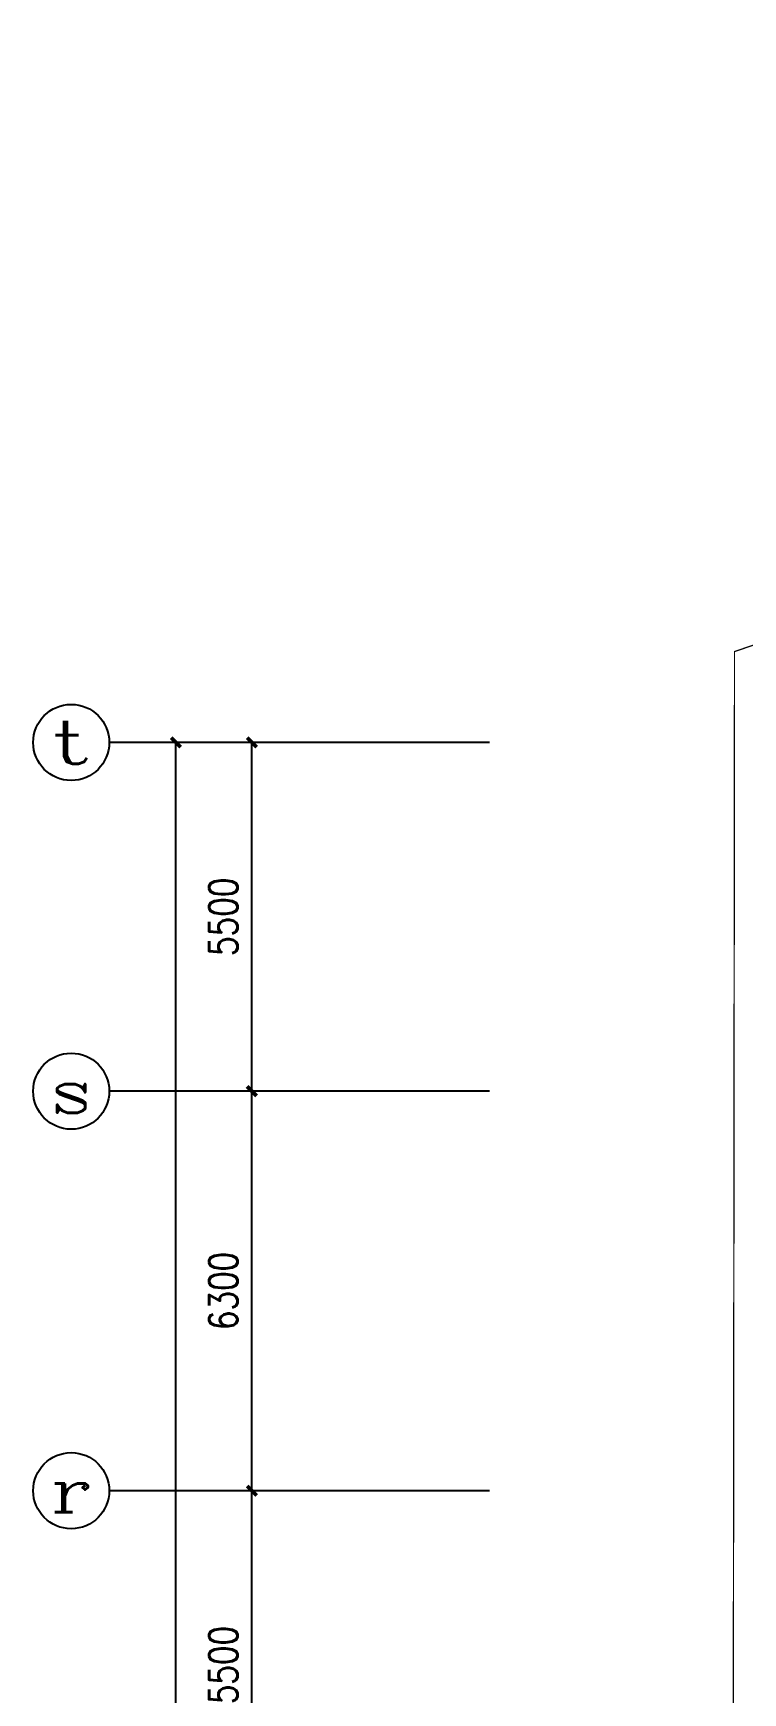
# Model space of a CAD drawing. Extents: x -1348811 to 123514, y -640545 to 749356.
# Drawn here: x -607569 to -596375, y -31247 to -5074 of the extents above; entities that cross this region are included whole.
import ezdxf
from ezdxf.enums import TextEntityAlignment as Align

# ---------------------------------------------------------------- set-up
doc = ezdxf.new("R2010")
doc.units = 0
doc.header["$LTSCALE"] = 10
doc.header["$MEASUREMENT"] = 0
doc.linetypes.add('DASHDOT', pattern=[25.399999999999995, 12.7, -6.349999999999999, 0, -6.349999999999999])
doc.layers.get('0').update_dxf_attribs({"linetype": 'CONTINUOUS'})
doc.layers.get('Defpoints').update_dxf_attribs({"linetype": 'CONTINUOUS'})
for name, color, linetype in [('AXIS', 3, 'CONTINUOUS'), ('AXIS_TEXT', 7, 'CONTINUOUS'), ('控制线', 5, 'CONTINUOUS')]:
    doc.layers.add(name, color=color, linetype=linetype)
doc.styles.add('_TCH_AXIS', font='COMPLEX', dxfattribs={"bigfont": 'GBCBIG'})
doc.styles.add('COMPLEX', font='COMPLEX')
doc.styles.add('DIM_FONT', font='SIMPLEX', dxfattribs={"width": 0.8, "bigfont": 'HZTXT'})
doc.dimstyles.new('DIMN150', dxfattribs={"dimscale": 1.5, "dimtxt": 300, "dimasz": 100, "dimexe": 250, "dimexo": 300, "dimgap": 150, "dimtad": 1, "dimdec": 0, "dimzin": 0, "dimdsep": 46, "dimtxsty": 'DIM_FONT', "dimblk": 'ARCHTICK', "dimcen": 0.09, "dimclrt": 7, "dimazin": 2, "dimtfac": 1, "dimtdec": 0, "dimtix": 1, "dimtmove": 2, "dimatfit": 3, "dimfxl": 0, "dimtolj": 1, "dimtzin": 0, "dimarcsym": 0})

# ---------------------------------------------------------------- blocks, each defined once
blk = doc.blocks.new('_ArchTick')
at = {"color": 0, "linetype": 'ByBlock', "const_width": 0.4}
blk.add_lwpolyline([(-0.5, -0.5), (0.5, 0.5)], dxfattribs=at)
blk = doc.blocks.new('*D1921')
at = {"layer": 'AXIS', "color": 0, "lineweight": -2}
for p, q in [((-600819.2384020911, -16259.43275315008), (-605694.2384020891, -16259.43275315008)), ((-605319.2384020891, -227592.8565134877), (-605319.2384020891, -16259.43275315008)), ((-600819.2384020872, -227592.8565134877), (-605694.2384020891, -227592.8565134877))]:
    blk.add_line(p, q, dxfattribs=at)
at = {"layer": 'Defpoints', "color": 0}
for p in [(-605319.2384020891, -16259.43275315008), (-600369.2384020911, -16259.43275315008), (-600369.2384020872, -227592.8565134877)]:
    blk.add_point(p, dxfattribs=at)
at = {"layer": 'AXIS', "color": 0, "lineweight": -2, "xscale": 150, "yscale": 150, "zscale": 150}
for p, rotation in [((-605319.2384020891, -16259.43275315008), 90), ((-605319.2384020891, -227592.8565134877), 270)]:
    blk.add_blockref('_ArchTick', p, dxfattribs=dict(at, rotation=rotation))
at = {"layer": 'AXIS', "color": 7, "insert": (-605769.2384020891, -121926.144633319), "char_height": 450, "attachment_point": 5, "rotation": 90, "style": 'DIM_FONT'}
blk.add_mtext('\\A1;211333', dxfattribs=at)
blk = doc.blocks.new('*D1956')
at = {"layer": 'AXIS', "color": 0, "lineweight": -2}
for p, q in [((-600819.2384020909, -28059.4327531501), (-604494.2384020907, -28059.4327531501)), ((-604119.2384020907, -33559.43275315007), (-604119.2384020907, -28059.4327531501)), ((-600819.2384020907, -33559.43275315007), (-604494.2384020907, -33559.43275315007))]:
    blk.add_line(p, q, dxfattribs=at)
at = {"layer": 'Defpoints', "color": 0}
for p in [(-604119.2384020907, -28059.4327531501), (-600369.2384020909, -28059.4327531501), (-600369.2384020907, -33559.43275315007)]:
    blk.add_point(p, dxfattribs=at)
at = {"layer": 'AXIS', "color": 0, "lineweight": -2, "xscale": 150, "yscale": 150, "zscale": 150}
for p, rotation in [((-604119.2384020907, -28059.4327531501), 90), ((-604119.2384020907, -33559.43275315007), 270)]:
    blk.add_blockref('_ArchTick', p, dxfattribs=dict(at, rotation=rotation))
at = {"layer": 'AXIS', "color": 7, "insert": (-604569.2384020907, -30809.43275315018), "char_height": 450, "attachment_point": 5, "rotation": 90, "style": 'DIM_FONT'}
blk.add_mtext('\\A1;5500', dxfattribs=at)
blk = doc.blocks.new('*D1957')
at = {"layer": 'AXIS', "color": 0, "lineweight": -2}
for p, q in [((-600819.238402091, -21759.43275315007), (-604494.2384020909, -21759.43275315007)), ((-604119.2384020909, -28059.4327531501), (-604119.2384020909, -21759.43275315007)), ((-600819.2384020909, -28059.4327531501), (-604494.2384020909, -28059.4327531501))]:
    blk.add_line(p, q, dxfattribs=at)
at = {"layer": 'Defpoints', "color": 0}
for p in [(-604119.2384020909, -21759.43275315007), (-600369.238402091, -21759.43275315007), (-600369.2384020909, -28059.4327531501)]:
    blk.add_point(p, dxfattribs=at)
at = {"layer": 'AXIS', "color": 0, "lineweight": -2, "xscale": 150, "yscale": 150, "zscale": 150}
for p, rotation in [((-604119.2384020909, -21759.43275315007), 90), ((-604119.2384020909, -28059.4327531501), 270)]:
    blk.add_blockref('_ArchTick', p, dxfattribs=dict(at, rotation=rotation))
at = {"layer": 'AXIS', "color": 7, "insert": (-604569.2384020909, -24909.43275315019), "char_height": 450, "attachment_point": 5, "rotation": 90, "style": 'DIM_FONT'}
blk.add_mtext('\\A1;6300', dxfattribs=at)
blk = doc.blocks.new('*D1958')
at = {"layer": 'AXIS', "color": 0, "lineweight": -2}
for p, q in [((-600819.2384020911, -16259.43275315007), (-604494.238402091, -16259.43275315007)), ((-604119.238402091, -21759.43275315004), (-604119.238402091, -16259.43275315007)), ((-600819.238402091, -21759.43275315004), (-604494.238402091, -21759.43275315004))]:
    blk.add_line(p, q, dxfattribs=at)
at = {"layer": 'Defpoints', "color": 0}
for p in [(-604119.238402091, -16259.43275315007), (-600369.2384020911, -16259.43275315007), (-600369.238402091, -21759.43275315004)]:
    blk.add_point(p, dxfattribs=at)
at = {"layer": 'AXIS', "color": 0, "lineweight": -2, "xscale": 150, "yscale": 150, "zscale": 150}
for p, rotation in [((-604119.238402091, -16259.43275315007), 90), ((-604119.238402091, -21759.43275315004), 270)]:
    blk.add_blockref('_ArchTick', p, dxfattribs=dict(at, rotation=rotation))
at = {"layer": 'AXIS', "color": 7, "insert": (-604569.238402091, -19009.43275315015), "char_height": 450, "attachment_point": 5, "rotation": 90, "style": 'DIM_FONT'}
blk.add_mtext('\\A1;5500', dxfattribs=at)
blk = doc.blocks.new('_AXISO')
blk.add_circle((0, 0), 0.5)
at = {"layer": 'AXIS_TEXT', "style": 'COMPLEX', "width": 1.041666666666667}
blk.add_attdef('A', text='', height=0.56, dxfattribs=at).set_placement((-0.25, -0.28), (0.25, -0.28), align=Align.FIT)

msp = doc.modelspace()

# ---------------------------------------------------------------- linework, layer by layer
at = {"layer": 'AXIS'}
for p, q in [((-600369.2384020913, -16259.43275315008), (-606369.2384020913, -16259.43275315008)), ((-600369.2384020912, -21759.43275315008), (-606369.2384020912, -21759.43275315008)), ((-600369.2384020911, -28059.43275315008), (-606369.2384020911, -28059.43275315008))]:
    msp.add_line(p, q, dxfattribs=at)
at = {"layer": '控制线', "color": 1, "linetype": 'DASHDOT', "ltscale": 0.1, "const_width": 20}
msp.add_lwpolyline([(-596505.5930627277, -14825.57779504737), (-490113.6432630522, 21088.34767763742), (-484038.7529849407, 16611.34856158582), (-484685.961927654, -239220.2702376726), (-493861.2336056319, -248362.1523508097), (-596766.0672564217, -248247.3213427002)], close=True, dxfattribs=at)

# ---------------------------------------------------------------- block references
at = {"layer": 'AXIS'}
ref = msp.add_blockref('_AXISO', (-606969.2384020913, -16259.43275315008), dxfattribs=dict(at, xscale=1200, yscale=1200, zscale=1200))
ref.add_attrib('A', 't', dxfattribs={"layer": 'AXIS_TEXT', "height": 678.8225099390856, "style": '_TCH_AXIS', "width": 1.909090909090904}).set_placement((-607308.6496570609, -16598.84400811963), (-606629.8271471218, -16598.84400811963), align=Align.FIT)
ref = msp.add_blockref('_AXISO', (-606969.2384020912, -21759.43275315008), dxfattribs=dict(at, xscale=1200, yscale=1200, zscale=1200))
ref.add_attrib('A', 's', dxfattribs={"layer": 'AXIS_TEXT', "height": 678.8225099390856, "style": '_TCH_AXIS', "width": 1.909090909090904}).set_placement((-607308.6496570607, -22098.84400811962), (-606629.8271471217, -22098.84400811962), align=Align.FIT)
ref = msp.add_blockref('_AXISO', (-606969.2384020911, -28059.43275315008), dxfattribs=dict(at, xscale=1200, yscale=1200, zscale=1200))
ref.add_attrib('A', 'r', dxfattribs={"layer": 'AXIS_TEXT', "height": 678.8225099390856, "style": '_TCH_AXIS', "width": 1.615384615384611}).set_placement((-607308.6496570606, -28398.84400811962), (-606629.8271471215, -28398.84400811962), align=Align.FIT)

# ---------------------------------------------------------------- dimensions: what is measured, and where the dimension line sits
for p1, p2, distance, picture, middle in [((-600369.2384020872, -227592.8565134877), (-600369.2384020911, -16259.43275315008), 4949.999999998021, '*D1921', (-605769.2384020891, -121926.144633319)), ((-600369.238402091, -21759.43275315004), (-600369.2384020911, -16259.43275315007), 3749.9999999998836, '*D1958', (-604569.238402091, -19009.43275315015)), ((-600369.2384020909, -28059.4327531501), (-600369.238402091, -21759.43275315007), 3749.999999999883, '*D1957', (-604569.2384020909, -24909.43275315019)), ((-600369.2384020907, -33559.43275315007), (-600369.2384020909, -28059.4327531501), 3749.9999999998836, '*D1956', (-604569.2384020907, -30809.43275315018))]:
    dim = msp.add_aligned_dim(p1=p1, p2=p2, distance=distance, dimstyle='DIMN150', dxfattribs=at)
    dim.commit()
    dim.dimension.update_dxf_attribs({"geometry": picture, "text_midpoint": middle})

doc.saveas('drawing.dxf')
